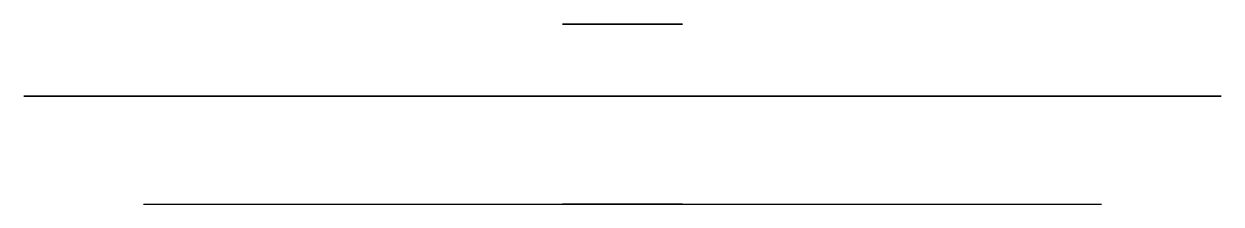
# Model space of a CAD drawing. Header units: millimetres. Extents: x -101.9 to -51.9, y -4.5 to 3.
import ezdxf

# ---------------------------------------------------------------- set-up
doc = ezdxf.new("R2010")
doc.units = ezdxf.units.MM

msp = doc.modelspace()

# ---------------------------------------------------------------- linework, layer by layer
for p, q in [((-79.397, 3, -66.371), (-74.397, 3, -66.371)), ((-79.397, 3, -66.371), (-74.397, 3, -66.371)), ((-74.397, 3, -69.371), (-79.397, 3, -69.371)), ((-79.397, 3, -69.371), (-79.397, 3, -66.371)), ((-74.397, 3, -66.371), (-74.397, 3, -69.371)), ((-96.897, 0, -70.154), (-56.897, 0, -70.154)), ((-96.897, 0, -65.154), (-56.897, 0, -65.154)), ((-56.897, 0, -75.154), (-96.897, 0, -75.154)), ((-96.897, 0, -75.154), (-96.897, 0, -65.154)), ((-56.897, 0, -65.154), (-56.897, 0, -75.154)), ((-96.897, -4.5, -65.154), (-56.897, -4.5, -65.154)), ((-74.397, -4.5, -65.154), (-79.397, -4.5, -65.154)), ((-79.397, -4.5, -65.154), (-79.397, -4.5, -66.371)), ((-79.397, -4.5, -66.371), (-74.397, -4.5, -66.371)), ((-74.397, -4.5, -66.371), (-74.397, -4.5, -65.154))]:
    msp.add_line(p, q)
at = {"extrusion": (0, 1, 0)}
for centre, radius in [((96.897, -70.154), 5), ((96.897, -70.154), 3.75), ((56.897, -70.154), 5), ((56.897, -70.154), 3.75)]:
    msp.add_circle(centre, radius, dxfattribs=at)

doc.saveas('drawing.dxf')
